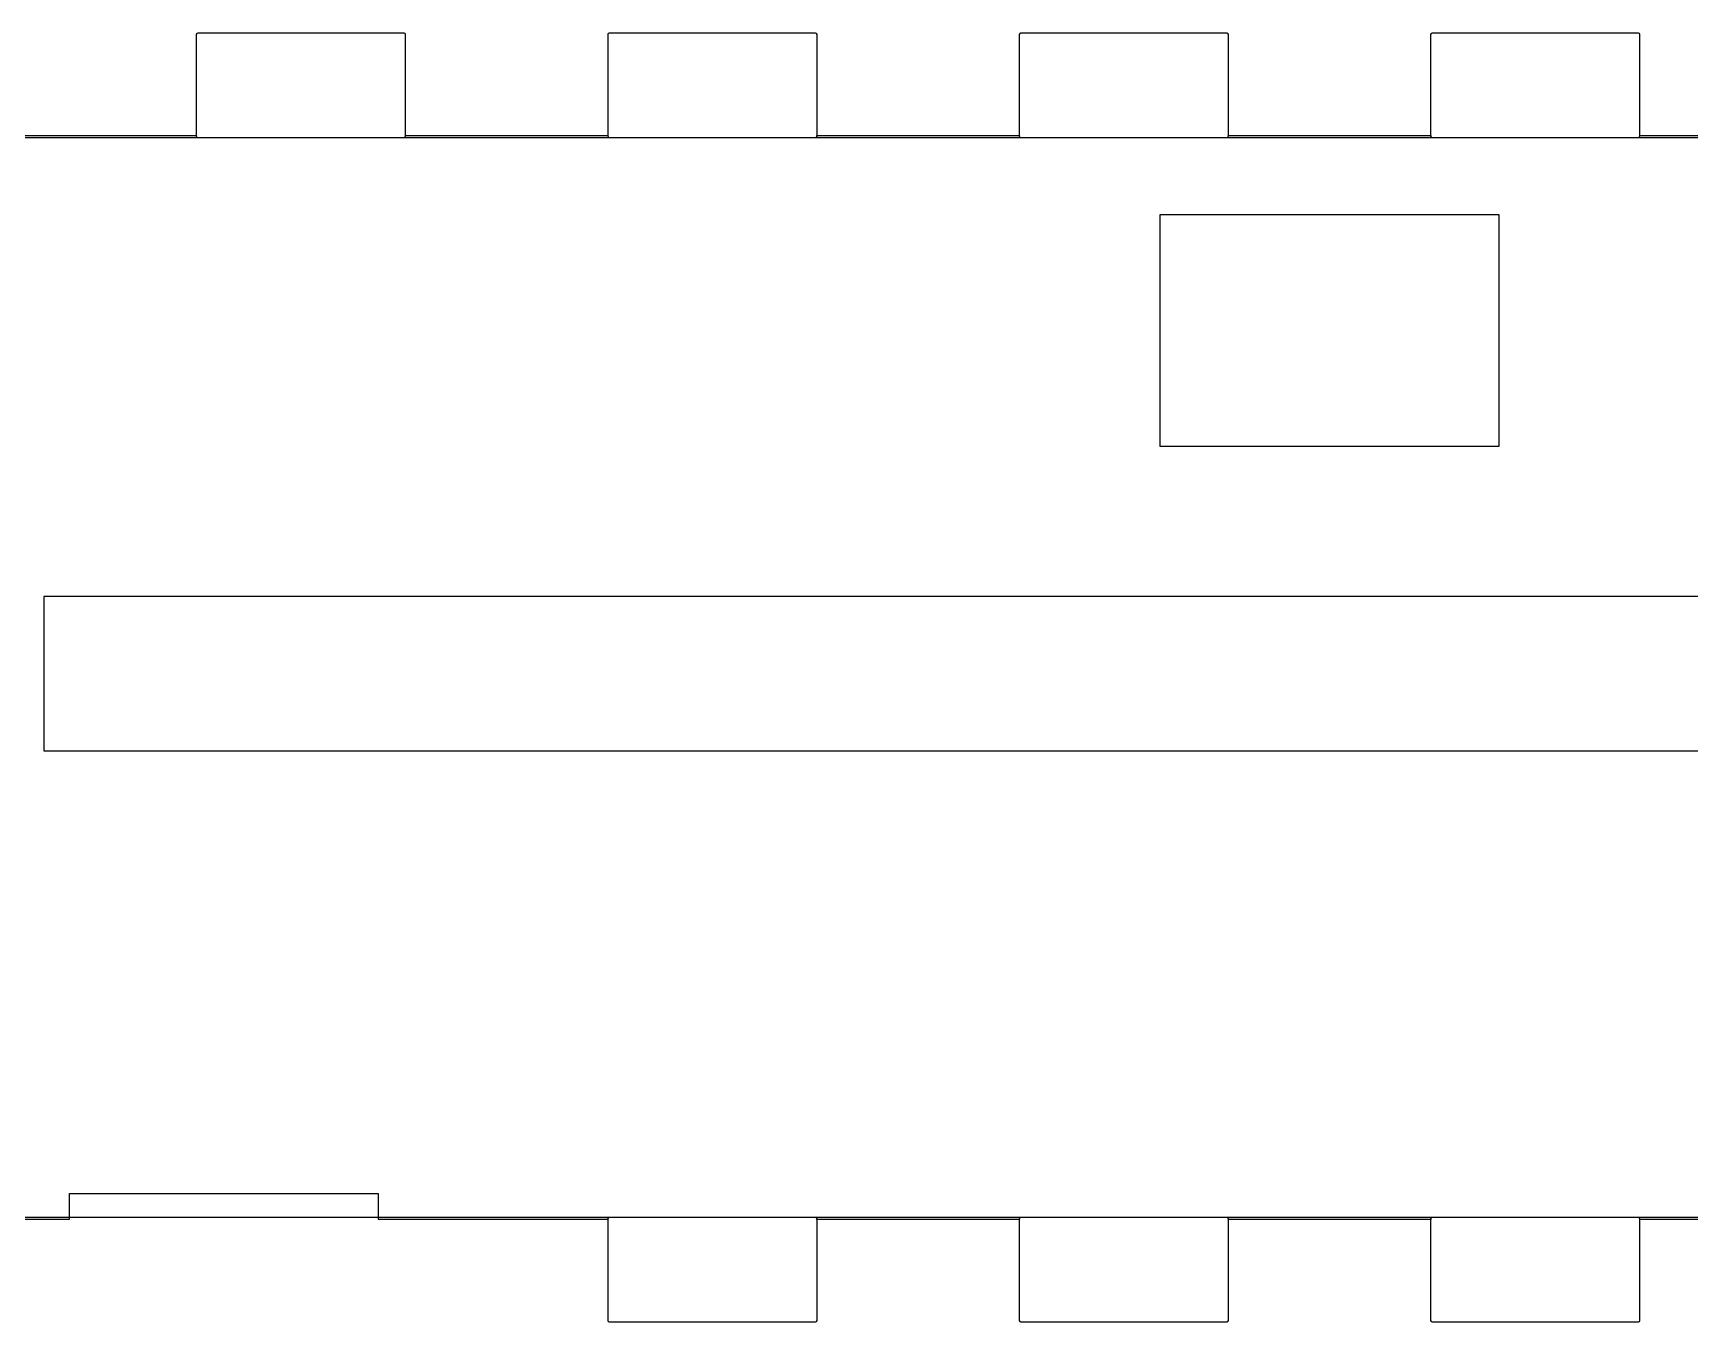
# Model space of a CAD drawing. Extents: x -86 to 84, y -61 to 112.
# Drawn here: x -26.3 to 38.1, y -0.1 to 50 of the extents above; entities that cross this region are included whole.
import ezdxf

# ---------------------------------------------------------------- set-up
doc = ezdxf.new("R2010")
doc.units = 0
doc.header["$MEASUREMENT"] = 0
doc.layers.add('CUT', color=30, linetype='CONTINUOUS')
doc.layers.add('ETCH', color=96, linetype='CONTINUOUS')

msp = doc.modelspace()

# ---------------------------------------------------------------- linework, layer by layer
at = {"layer": 'CUT', "color": 0}
for p, q in [((-19.93, 49.979), (-19.95, 49.942)), ((-19.95, 49.942), (-19.95, 49.929)), ((-19.95, 49.929), (-19.95, 45.999)), ((-19.893, 49.999), (-19.93, 49.979)), ((-19.88, 49.999), (-19.893, 49.999)), ((-11.881, 49.999), (-19.88, 49.999)), ((-11.868, 49.999), (-11.881, 49.999)), ((-11.831, 49.979), (-11.868, 49.999)), ((-11.81, 49.942), (-11.831, 49.979)), ((-11.81, 49.929), (-11.81, 49.942)), ((-11.81, 45.999), (-11.81, 49.929)), ((-3.931, 49.979), (-3.95, 49.942)), ((-3.95, 49.942), (-3.95, 49.929)), ((-3.95, 49.929), (-3.95, 45.999)), ((-3.894, 49.999), (-3.931, 49.979)), ((-3.881, 49.999), (-3.894, 49.999)), ((4.12, 49.999), (-3.881, 49.999)), ((4.132, 49.999), (4.12, 49.999)), ((4.169, 49.979), (4.132, 49.999)), ((4.19, 49.942), (4.169, 49.979)), ((4.19, 49.929), (4.19, 49.942)), ((4.19, 45.999), (4.19, 49.929)), ((12.069, 49.979), (12.049, 49.942)), ((12.049, 49.942), (12.049, 49.929)), ((12.049, 49.929), (12.049, 45.999)), ((12.107, 49.999), (12.069, 49.979)), ((12.119, 49.999), (12.107, 49.999)), ((20.119, 49.999), (12.119, 49.999)), ((20.131, 49.999), (20.119, 49.999)), ((20.168, 49.979), (20.131, 49.999)), ((20.189, 49.942), (20.168, 49.979)), ((20.189, 49.929), (20.189, 49.942)), ((20.189, 45.999), (20.189, 49.929)), ((28.07, 49.979), (28.049, 49.942)), ((28.049, 49.942), (28.049, 49.929)), ((28.049, 49.929), (28.049, 45.999)), ((28.107, 49.999), (28.07, 49.979)), ((28.119, 49.999), (28.107, 49.999)), ((36.119, 49.999), (28.119, 49.999)), ((36.131, 49.999), (36.119, 49.999)), ((36.169, 49.979), (36.131, 49.999)), ((36.189, 49.942), (36.169, 49.979)), ((36.189, 49.929), (36.189, 49.942)), ((36.189, 45.999), (36.189, 49.929)), ((-19.95, 45.999), (-31.88, 45.999)), ((-19.95, 45.999), (-19.95, 45.992)), ((-19.944, 45.999), (-19.95, 45.999)), ((-19.95, 45.992), (-19.941, 45.971)), ((-19.922, 45.99), (-19.944, 45.999)), ((-19.941, 45.971), (-19.924, 45.973)), ((-19.924, 45.973), (-19.922, 45.99)), ((-11.819, 45.999), (-11.841, 45.99)), ((-11.841, 45.99), (-11.838, 45.973)), ((-11.838, 45.973), (-11.821, 45.971)), ((-11.821, 45.971), (-11.81, 45.992)), ((-11.81, 45.999), (-11.819, 45.999)), ((-3.95, 45.999), (-11.81, 45.999)), ((-11.81, 45.992), (-11.81, 45.999)), ((-3.95, 45.999), (-3.95, 45.992)), ((-3.943, 45.999), (-3.95, 45.999)), ((-3.95, 45.992), (-3.94, 45.971)), ((-3.921, 45.99), (-3.943, 45.999)), ((-3.94, 45.971), (-3.925, 45.973)), ((-3.925, 45.973), (-3.921, 45.99)), ((4.182, 45.999), (4.16, 45.99)), ((4.16, 45.99), (4.162, 45.973)), ((4.162, 45.973), (4.179, 45.971)), ((4.179, 45.971), (4.19, 45.992)), ((4.19, 45.999), (4.182, 45.999)), ((12.049, 45.999), (4.19, 45.999)), ((4.19, 45.992), (4.19, 45.999)), ((12.049, 45.999), (12.049, 45.992)), ((12.056, 45.999), (12.049, 45.999)), ((12.049, 45.992), (12.059, 45.971)), ((12.078, 45.99), (12.056, 45.999)), ((12.059, 45.971), (12.075, 45.973)), ((12.075, 45.973), (12.078, 45.99)), ((20.181, 45.999), (20.159, 45.99)), ((20.159, 45.99), (20.162, 45.973)), ((20.162, 45.973), (20.178, 45.971)), ((20.178, 45.971), (20.189, 45.992)), ((20.189, 45.999), (20.181, 45.999)), ((28.049, 45.999), (20.189, 45.999)), ((20.189, 45.992), (20.189, 45.999)), ((28.049, 45.999), (28.049, 45.992)), ((28.056, 45.999), (28.049, 45.999)), ((28.049, 45.992), (28.059, 45.971)), ((28.078, 45.99), (28.056, 45.999)), ((28.059, 45.971), (28.075, 45.973)), ((28.075, 45.973), (28.078, 45.99)), ((36.181, 45.999), (36.159, 45.99)), ((36.159, 45.99), (36.162, 45.973)), ((36.162, 45.973), (36.178, 45.971)), ((36.178, 45.971), (36.189, 45.992)), ((36.189, 45.999), (36.181, 45.999)), ((44.05, 45.999), (36.189, 45.999)), ((36.189, 45.992), (36.189, 45.999)), ((-24.879, 3.859), (-24.879, 4.859)), ((-24.879, 4.859), (-12.879, 4.859)), ((-12.879, 4.859), (-12.879, 3.859)), ((-3.94, 3.89), (-3.95, 3.867)), ((-3.95, 3.867), (-3.95, 3.859)), ((-3.943, 3.859), (-3.921, 3.87)), ((-3.925, 3.887), (-3.94, 3.89)), ((-3.921, 3.87), (-3.925, 3.887)), ((4.162, 3.887), (4.16, 3.87)), ((4.16, 3.87), (4.182, 3.859)), ((4.179, 3.89), (4.162, 3.887)), ((4.19, 3.867), (4.179, 3.89)), ((4.19, 3.859), (4.19, 3.867)), ((12.059, 3.89), (12.049, 3.867)), ((12.049, 3.867), (12.049, 3.859)), ((12.056, 3.859), (12.078, 3.87)), ((12.075, 3.887), (12.059, 3.89)), ((12.078, 3.87), (12.075, 3.887)), ((20.162, 3.887), (20.159, 3.87)), ((20.159, 3.87), (20.181, 3.859)), ((20.178, 3.89), (20.162, 3.887)), ((20.189, 3.867), (20.178, 3.89)), ((20.189, 3.859), (20.189, 3.867)), ((28.059, 3.89), (28.049, 3.867)), ((28.049, 3.867), (28.049, 3.859)), ((28.056, 3.859), (28.078, 3.87)), ((28.075, 3.887), (28.059, 3.89)), ((28.078, 3.87), (28.075, 3.887)), ((36.162, 3.887), (36.159, 3.87)), ((36.159, 3.87), (36.181, 3.859)), ((36.178, 3.89), (36.162, 3.887)), ((36.189, 3.867), (36.178, 3.89)), ((36.189, 3.859), (36.189, 3.867)), ((-31.88, 3.859), (-24.879, 3.859)), ((-12.879, 3.859), (-11.81, 3.859)), ((-11.819, 3.859), (-11.81, 3.859)), ((-11.81, 3.859), (-3.95, 3.859)), ((-3.95, 3.859), (-3.943, 3.859)), ((-3.95, 3.859), (-3.95, -0.071)), ((4.182, 3.859), (4.19, 3.859)), ((4.19, -0.071), (4.19, 3.859)), ((4.19, 3.859), (12.049, 3.859)), ((12.049, 3.859), (12.056, 3.859)), ((12.049, 3.859), (12.049, -0.071)), ((20.181, 3.859), (20.189, 3.859)), ((20.189, -0.071), (20.189, 3.859)), ((20.189, 3.859), (28.049, 3.859)), ((28.049, 3.859), (28.056, 3.859)), ((28.049, 3.859), (28.049, -0.071)), ((36.181, 3.859), (36.189, 3.859)), ((36.189, -0.071), (36.189, 3.859)), ((36.189, 3.859), (44.05, 3.859)), ((-3.95, -0.071), (-3.95, -0.083)), ((-3.95, -0.083), (-3.931, -0.121)), ((-3.931, -0.121), (-3.894, -0.141)), ((-3.894, -0.141), (-3.881, -0.141)), ((-3.881, -0.141), (4.12, -0.141)), ((4.12, -0.141), (4.132, -0.141)), ((4.132, -0.141), (4.169, -0.121)), ((4.169, -0.121), (4.19, -0.083)), ((4.19, -0.083), (4.19, -0.071)), ((12.049, -0.071), (12.049, -0.083)), ((12.049, -0.083), (12.069, -0.121)), ((12.069, -0.121), (12.107, -0.141)), ((12.107, -0.141), (12.119, -0.141)), ((12.119, -0.141), (20.119, -0.141)), ((20.119, -0.141), (20.131, -0.141)), ((20.131, -0.141), (20.168, -0.121)), ((20.168, -0.121), (20.189, -0.083)), ((20.189, -0.083), (20.189, -0.071)), ((28.049, -0.071), (28.049, -0.083)), ((28.049, -0.083), (28.07, -0.121)), ((28.07, -0.121), (28.107, -0.141)), ((28.107, -0.141), (28.119, -0.141)), ((28.119, -0.141), (36.119, -0.141)), ((36.119, -0.141), (36.131, -0.141)), ((36.131, -0.141), (36.169, -0.121)), ((36.169, -0.121), (36.189, -0.083)), ((36.189, -0.083), (36.189, -0.071))]:
    msp.add_line(p, q, dxfattribs=at)
at = {"layer": 'CUT'}
for p, q in [((17.52, 42.929), (17.52, 33.929)), ((30.72, 42.929), (17.52, 42.929)), ((30.72, 33.929), (30.72, 42.929)), ((17.52, 33.929), (30.72, 33.929))]:
    msp.add_line(p, q, dxfattribs=at)
at = {"layer": 'ETCH'}
for p, q in [((80.12, 45.929), (-31.88, 45.929)), ((74.12, 28.079), (-25.88, 28.079)), ((-25.88, 28.079), (-25.88, 22.079)), ((-25.88, 22.079), (74.12, 22.079)), ((-31.88, 3.929), (80.12, 3.929))]:
    msp.add_line(p, q, dxfattribs=at)

doc.saveas('drawing.dxf')
